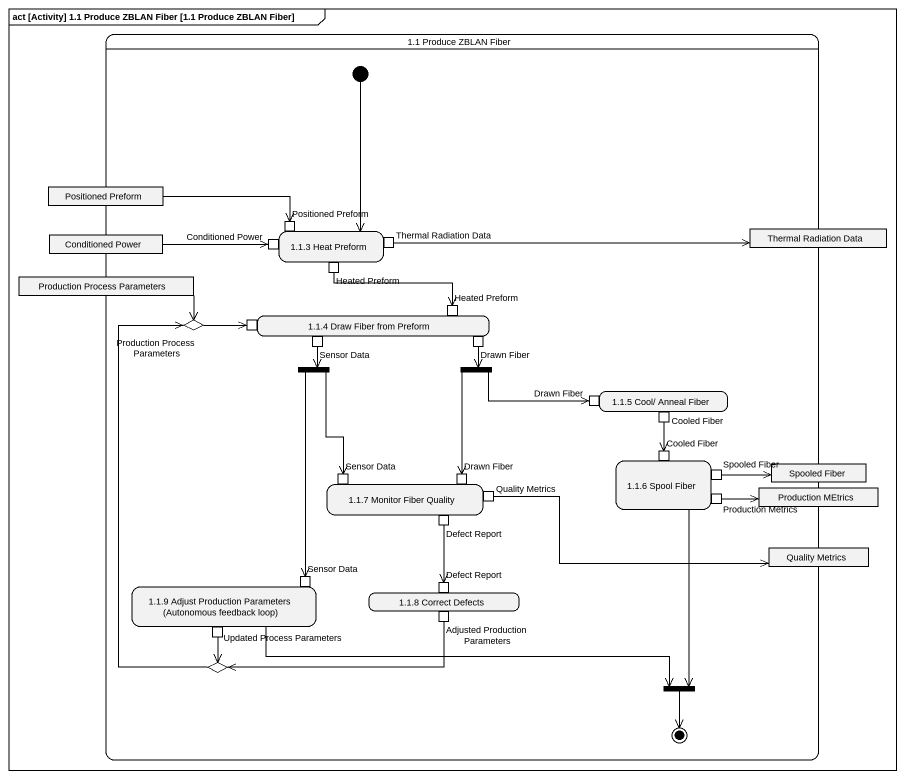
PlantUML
@startuml
mainframe act [Activity] 1.1 Produce ZBLAN Fiber [1.1 Produce ZBLAN Fiber]
hide empty description
state "1.1 Produce ZBLAN Fiber" as s1_1_Produce_ZBLAN_Fiber {
  state "Positioned Preform" as Positioned_Preform <<object>>
  state "Conditioned Power" as Conditioned_Power <<object>>
  state "1.1.3 Heat Preform" as s1_1_3_Heat_Preform {
    state "Conditioned Power" as Conditioned_Power_2 <<inputPin>>
    state "Positioned Preform" as Positioned_Preform_2 <<inputPin>>
    state "Thermal Radiation Data" as Thermal_Radiation_Data <<outputPin>>
    state "Heated Preform" as Heated_Preform <<outputPin>>
  }
  state "Thermal Radiation Data" as Thermal_Radiation_Data_2 <<object>>
  state "Production Process Parameters" as Production_Process <<object>>
  state choice1 <<choice>>
  state "1.1.4 Draw Fiber from Preform" as s1_1_4_Draw_Fiber_from {
    state "Production Process Parameters" as Production_Process_2 <<inputPin>>
    state "Heated Preform" as Heated_Preform_2 <<inputPin>>
    state "Sensor Data" as Sensor_Data <<outputPin>>
    state "Drawn Fiber" as Drawn_Fiber <<outputPin>>
  }
  state fork1 <<fork>>
  state fork2 <<fork>>
  state "1.1.5 Cool/ Anneal Fiber" as s1_1_5_Cool_Anneal_Fiber {
    state "Drawn Fiber" as Drawn_Fiber_2 <<inputPin>>
    state "Cooled Fiber" as Cooled_Fiber <<outputPin>>
  }
  state "1.1.6 Spool Fiber" as s1_1_6_Spool_Fiber {
    state "Cooled Fiber" as Cooled_Fiber_2 <<inputPin>>
    state "Spooled Fiber" as Spooled_Fiber <<outputPin>>
    state "Production Metrics" as Production_Metrics <<outputPin>>
  }
  state "Spooled Fiber" as Spooled_Fiber_2 <<object>>
  state "1.1.7 Monitor Fiber Quality" as s1_1_7_Monitor_Fiber_Quality {
    state "Sensor Data" as Sensor_Data_2 <<inputPin>>
    state "Drawn Fiber" as Drawn_Fiber_3 <<inputPin>>
    state "Quality Metrics" as Quality_Metrics <<outputPin>>
    state "Defect Report" as Defect_Report <<outputPin>>
  }
  state "Production MEtrics" as Production_MEtrics <<object>>
  state "Quality Metrics" as Quality_Metrics_2 <<object>>
  state "1.1.9 Adjust Production Parameters (Autonomous feedback loop)" as s1_1_9_Adjust_Production {
    state "Sensor Data" as Sensor_Data_3 <<inputPin>>
    state "Updated Process Parameters" as Updated_Process_Parameters <<outputPin>>
  }
  state "1.1.8 Correct Defects" as s1_1_8_Correct_Defects {
    state "Defect Report" as Defect_Report_2 <<inputPin>>
    state "Adjusted Production Parameters" as Adjusted_Production <<outputPin>>
  }
  state choice2 <<choice>>
  state fork3 <<join>>
  [*] --> s1_1_3_Heat_Preform
  fork3 --> [*]
}
Positioned_Preform -right-> Positioned_Preform_2
Conditioned_Power -right-> Conditioned_Power_2
Thermal_Radiation_Data -right-> Thermal_Radiation_Data_2
Production_Process -right-> choice1
Heated_Preform -right-> Heated_Preform_2
choice1 -right-> Production_Process_2
Sensor_Data --> fork1
Drawn_Fiber --> fork2
fork1 --> Sensor_Data_2
fork1 --> Sensor_Data_3
fork2 -right-> Drawn_Fiber_2
fork2 --> Drawn_Fiber_3
Cooled_Fiber --> Cooled_Fiber_2
s1_1_6_Spool_Fiber --> fork3
Spooled_Fiber -right-> Spooled_Fiber_2
Quality_Metrics -right-> Quality_Metrics_2
Production_Metrics -right-> Production_MEtrics
Defect_Report --> Defect_Report_2
s1_1_9_Adjust_Production -right-> fork3
Updated_Process_Parameters --> choice2
Adjusted_Production -left-> choice2
choice2 -up-> choice1
@enduml
